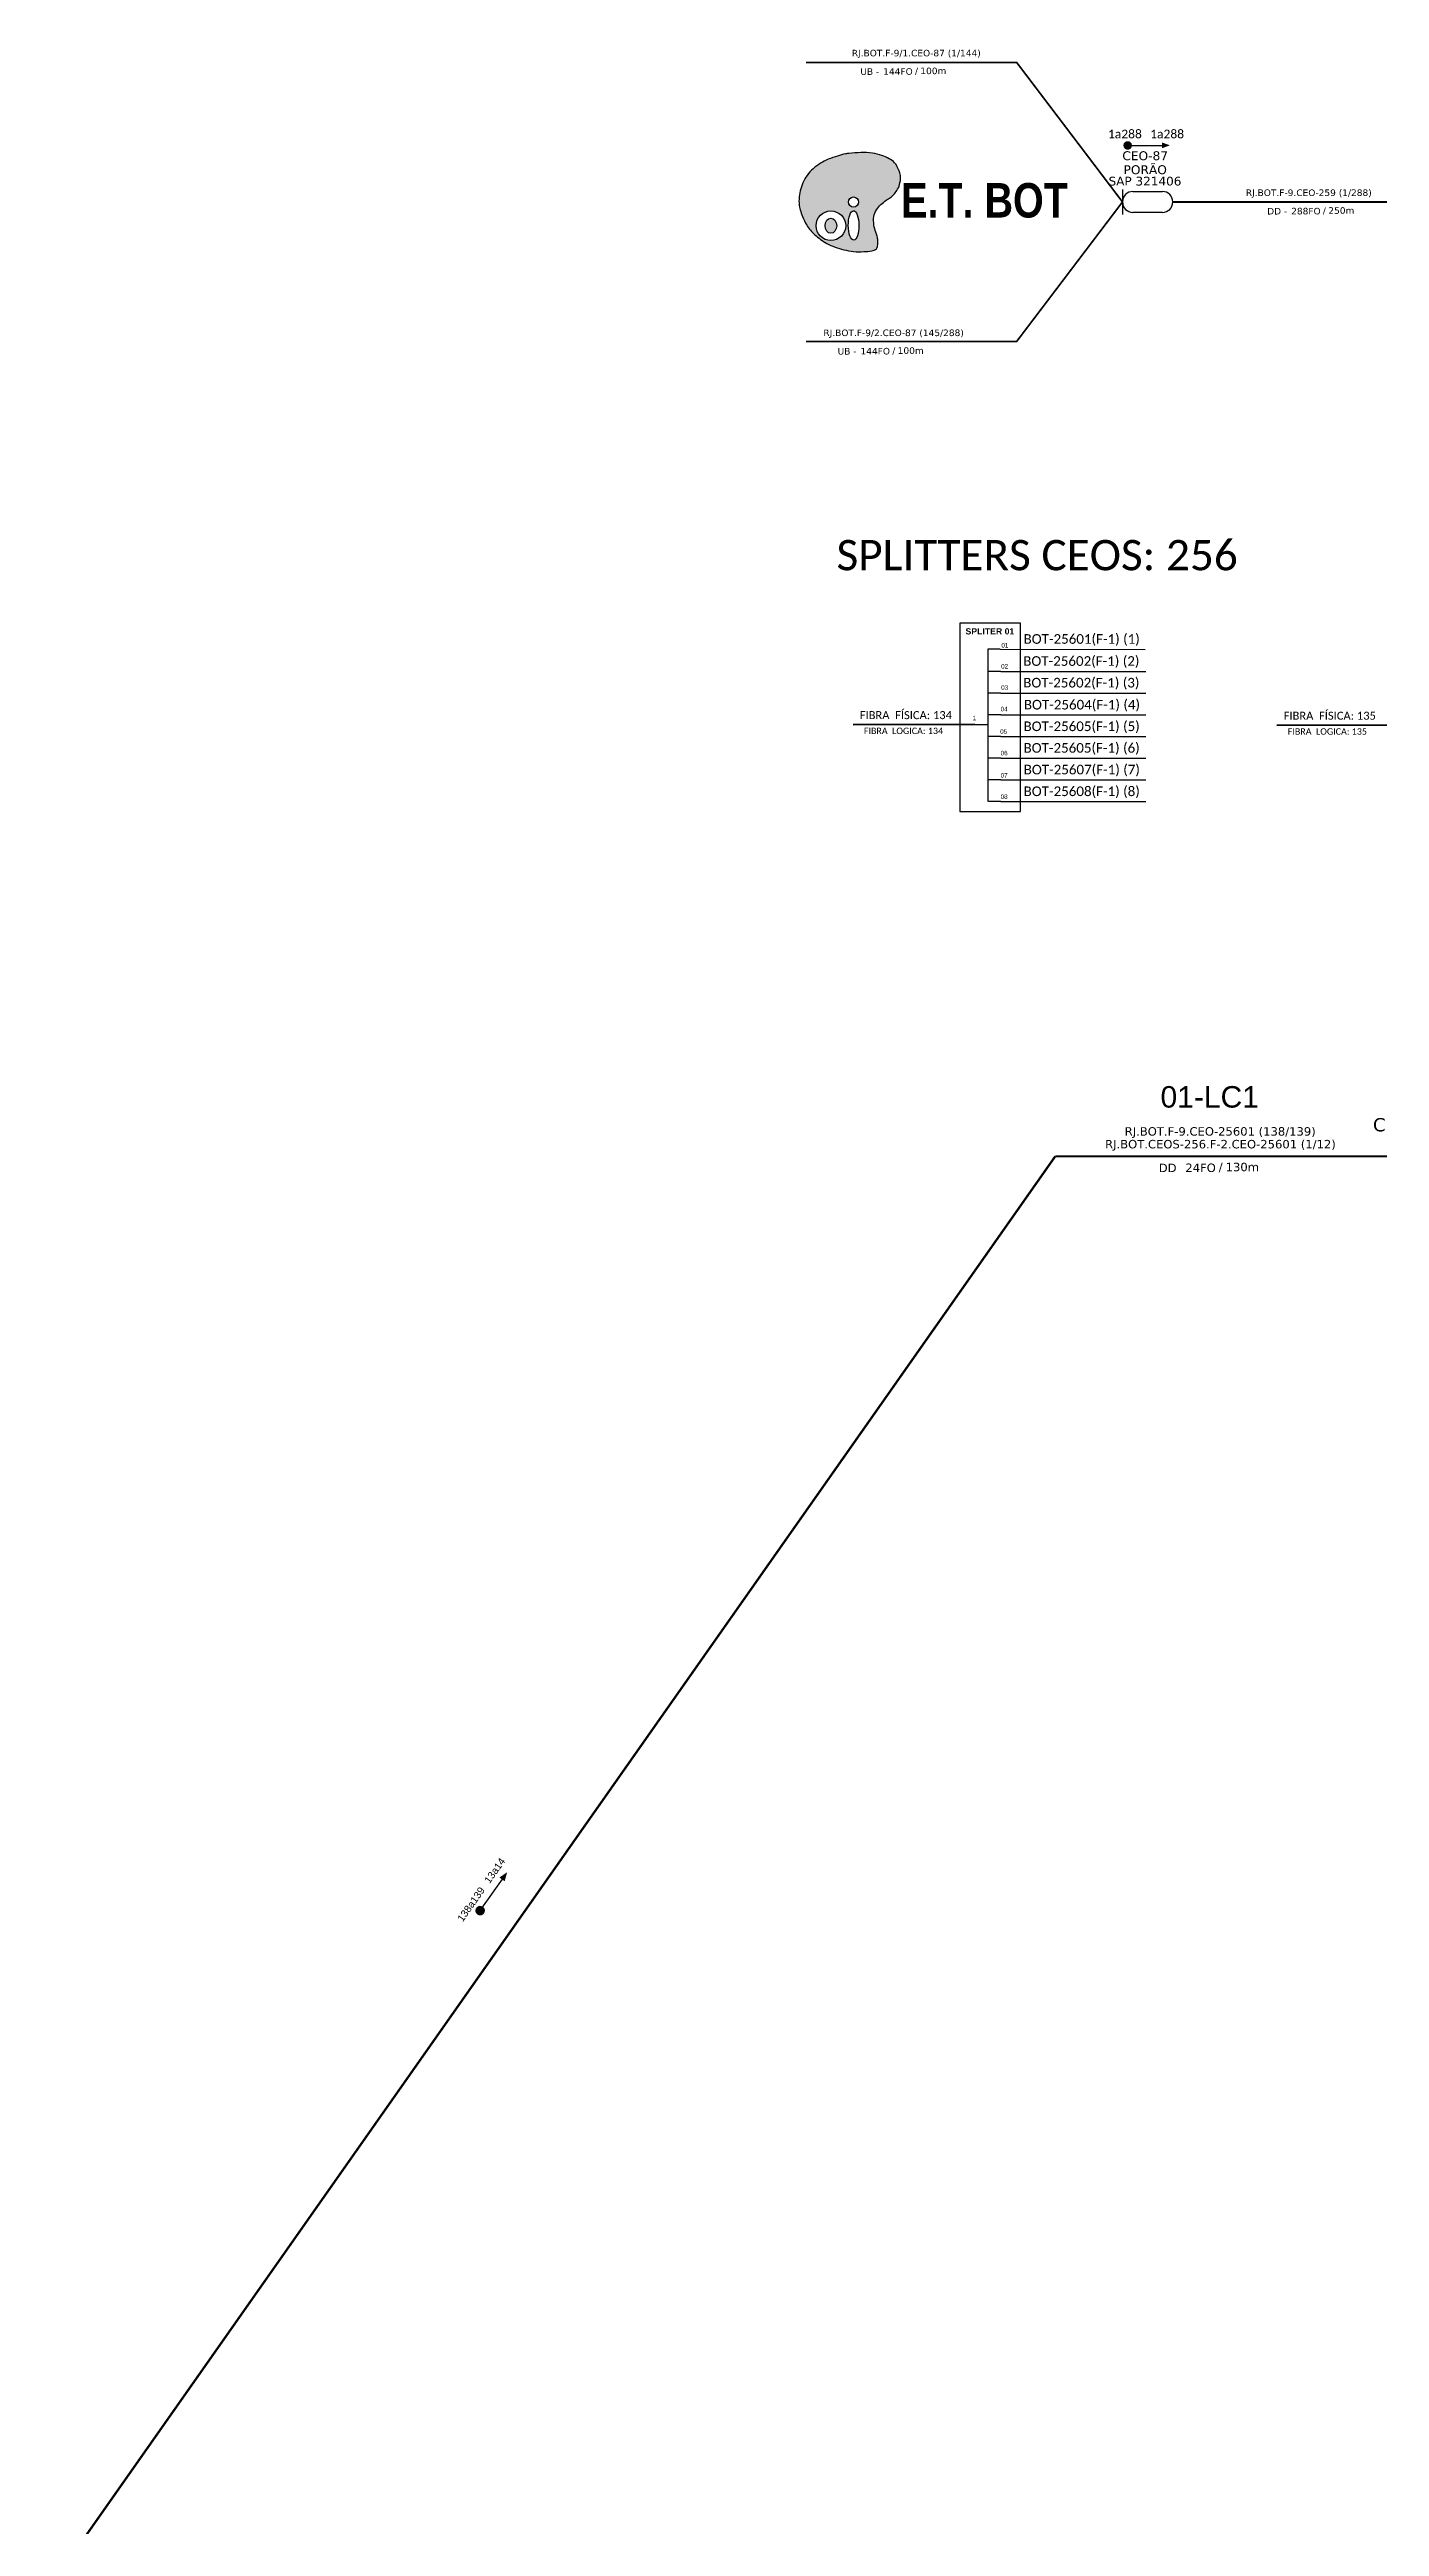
# Model space of a CAD drawing. Header units: millimetres. Extents: x -306105736 to -306105096, y 404251846 to 404252764.
# Drawn here: x -306105713 to -306105409, y 404252199 to 404252764 of the extents above; entities that cross this region are included whole.
import ezdxf
from ezdxf.enums import TextEntityAlignment as Align

# ---------------------------------------------------------------- set-up
doc = ezdxf.new("R2010")
doc.units = ezdxf.units.MM
doc.linetypes.add('ARILSUPP', pattern=[2.98, 1.42, -0.71, 0.14, -0.71])
for name, color, linetype in [('20.4-CEOS', 1, 'Continuous'), ('20.5-CABO AÉREO', 1, 'Continuous'), ('20.5-CEO', 1, 'Continuous'), ('CAP a instalar', 1, 'Continuous'), ('E.T.', 7, 'Continuous'), ('LC1', 3, 'Continuous'), ('SETA', 7, 'Continuous')]:
    doc.layers.add(name, color=color, linetype=linetype)
doc.layers.add('40.1-ETIQUETAS', color=1, linetype='Continuous', lineweight=20)
doc.styles.add('ARIAL', font='arial.ttf')
doc.styles.add('siredit', font='verdana.ttf')
doc.styles.add('SWISS BIT', font='swisscb.ttf')

# ---------------------------------------------------------------- blocks, each defined once
blk = doc.blocks.new('ETIQUETA_RS5F')
at = {"layer": '40.1-ETIQUETAS', "color": 0, "style": 'siredit'}
blk.add_text('/', height=1.5, dxfattribs=at).set_placement((1.58, -1.95), align=Align.MIDDLE_RIGHT)
for tag, p in [('ETIQUETA_R_PRIMARIA', (1.21, 4.1)), ('ETIQUETA_R_SECUNDARIA', (1.21, 2.1)), ('F_ATIVAS/F_MORTAS', (1.14, -4.24))]:
    blk.add_attdef(tag, text='', height=1.5, dxfattribs=at).set_placement(p, align=Align.MIDDLE_CENTER)
for tag, p in [('TIPO_CABO', (-6.58, -2.12)), ('CAP_CABO', (0.4, -2.09))]:
    blk.add_attdef(tag, text='', height=1.5, dxfattribs=at).set_placement(p, align=Align.MIDDLE_RIGHT)
blk.add_attdef('METROS', text='', height=1.5, dxfattribs=at).set_placement((2.14, -1.95), align=Align.MIDDLE_LEFT)
for tag, p in [('FUSÃO_1', (0.85, -8.39)), ('FUSÃO_2', (0.85, -10.6)), ('FUSÃO_3', (0.85, -12.93)), ('FUSÃO_4', (0.85, -15.14)), ('FUSÃO_5', (0.85, -17.16))]:
    blk.add_attdef(tag, text='', height=1.5, dxfattribs=at).set_placement(p, align=Align.CENTER)
blk = doc.blocks.new('OI')
h = blk.add_hatch(color=40)
edge = h.paths.add_edge_path()
edge.add_spline(control_points=[(4.35, -0.67), (3.92, -0.99), (3.26, -1.5), (2.81, -2.59), (2.9, -3.5), (3.06, -4.27), (3.31, -4.85), (3.37, -5.39), (3.4, -5.88), (3.2, -6.4), (2.54, -6.61), (1.65, -6.63), (0.55, -6.67), (-0.56, -6.42), (-1.61, -6.14), (-2.77, -5.61), (-3.92, -4.77), (-4.89, -3.7), (-5.34, -2.65), (-5.6, -1.94), (-5.85, -0.96), (-5.71, 0.47), (-5.1, 2.02), (-4.14, 3.02), (-3.3, 3.61), (-2.37, 4.16), (-1.36, 4.44), (-0.56, 4.7), (0.79, 4.85), (2.24, 4.97), (3.79, 4.57), (4.67, 4.21), (5.44, 3.65), (5.76, 2.99), (6.03, 2.21), (6.01, 1.46), (5.72, 0.64), (5.31, 0.08), (4.88, -0.38), (4.51, -0.55), (4.35, -0.67)], knot_values=[0, 0, 0, 0, 1.60434, 2.417191, 3.427595, 4.282808, 4.776746, 5.304182, 5.888771, 6.258406, 6.858137, 7.79129, 8.986195, 10.124242, 11.187857, 12.242908, 13.953784, 15.414161, 16.515391, 17.349188, 17.675853, 19.552021, 21.515531, 22.568638, 23.63245, 24.621084, 25.782718, 26.745347, 27.142653, 29.870543, 31.004649, 31.921532, 32.709589, 33.801391, 34.042471, 35.192333, 35.971461, 36.628871, 37.254359, 37.836911, 37.836911, 37.836911, 37.836911], degree=3, periodic=0)
h.paths.add_polyline_path([(1.13, -0.87, -1), (-0.04, -0.87, -1)], flags=16)
edge = h.paths.add_edge_path(flags=16)
edge.add_ellipse((0.56, -3.59), major_axis=(-0.02, 1.71), ratio=0.361305, start_angle=0, end_angle=360)
h.paths.add_polyline_path([(-0.36, -3.62, -1), (-3.8, -3.62, -1)], flags=16)
edge = h.paths.add_edge_path(flags=0)
edge.add_ellipse((-2.08, -3.62), major_axis=(0, 0.885), ratio=0.758294, start_angle=0, end_angle=360)
at = {"color": 40}
for centre, radius in [((-2.08, -3.62), 1.72), ((0.54, -0.87), 0.587)]:
    blk.add_circle(centre, radius, dxfattribs=at)
blk.add_ellipse((-2.08, -3.62), major_axis=(0, 0.885), ratio=0.758294, start_param=-3.141592653589792, end_param=3.141592653589792, dxfattribs=at)
blk.add_ellipse((0.56, -3.59), major_axis=(-0.02, 1.71), ratio=0.361305, dxfattribs=at)
at = {"color": 40, "start_tangent": (-0.800898, -0.598801), "end_tangent": (-0.800898, -0.598801)}
blk.add_spline([(4.35, -0.67), (3.2, -1.78), (2.9, -2.54), (2.92, -3.55), (3.12, -4.38), (3.28, -4.85), (3.37, -5.37), (3.35, -5.95), (3.2, -6.29), (2.66, -6.55), (1.73, -6.63), (0.54, -6.62), (-0.58, -6.41), (-1.6, -6.11), (-2.56, -5.67), (-3.95, -4.67), (-4.89, -3.56), (-5.37, -2.56), (-5.64, -1.78), (-5.72, -1.46), (-5.63, 0.42), (-4.84, 2.22), (-4.13, 2.99), (-3.27, 3.62), (-2.4, 4.09), (-1.3, 4.47), (-0.37, 4.72), (0.02, 4.77), (2.75, 4.8), (3.85, 4.53), (4.69, 4.16), (5.31, 3.68), (5.85, 2.73), (5.93, 2.5), (5.94, 1.35), (5.67, 0.62), (5.29, 0.08), (4.84, -0.36), (4.35, -0.67)], degree=3, dxfattribs=at)

msp = doc.modelspace()

# ---------------------------------------------------------------- linework, layer by layer
at = {"color": 7, "linetype": 'Continuous'}
for p, q in [((-306105498.74, 404252627.1), (-306105498.74, 404252592.36)), ((-306105495.93, 404252627.1), (-306105498.74, 404252627.1)), ((-306105495.78, 404252622.07), (-306105498.6, 404252622.07)), ((-306105495.78, 404252617.12), (-306105498.6, 404252617.12)), ((-306105495.78, 404252612.14), (-306105498.6, 404252612.14)), ((-306105501.66, 404252609.96), (-306105498.75, 404252609.96)), ((-306105495.78, 404252607.21), (-306105498.6, 404252607.21)), ((-306105495.78, 404252602.28), (-306105498.6, 404252602.28)), ((-306105495.78, 404252597.33), (-306105498.6, 404252597.33)), ((-306105495.78, 404252592.39), (-306105498.6, 404252592.39))]:
    msp.add_line(p, q, dxfattribs=at)
at = {"color": 10, "linetype": 'Continuous'}
for p, q in [((-306105495.93, 404252627.1), (-306105462.83, 404252627.09)), ((-306105495.78, 404252622.07), (-306105462.68, 404252622.06)), ((-306105495.78, 404252617.13), (-306105462.68, 404252617.12)), ((-306105495.78, 404252612.15), (-306105462.68, 404252612.14)), ((-306105495.78, 404252607.22), (-306105462.68, 404252607.21)), ((-306105495.78, 404252602.29), (-306105462.68, 404252602.28)), ((-306105495.78, 404252597.34), (-306105462.68, 404252597.33)), ((-306105495.78, 404252592.39), (-306105462.69, 404252592.38))]:
    msp.add_line(p, q, dxfattribs=at)
at = {"color": 1, "linetype": 'Continuous', "lineweight": 60}
for p, q in [((-306105501.66, 404252609.96), (-306105529.49, 404252609.87)), ((-306105404.94, 404252609.82), (-306105432.77, 404252609.73))]:
    msp.add_line(p, q, dxfattribs=at)
at = {"color": 0, "const_width": 0.99}
msp.add_lwpolyline([(-306105467.32, 404252742.06, 1), (-306105466.33, 404252742.06, 1)], format="xyb", close=True, dxfattribs=at)
at = {"color": 7}
msp.add_lwpolyline([(-306105505.11, 404252590.13), (-306105491.29, 404252590.13), (-306105491.29, 404252633.05), (-306105505.11, 404252633.05)], close=True, dxfattribs=at)
at = {"const_width": 1.1}
msp.add_lwpolyline([(-306105614.87, 404252338.88, 1), (-306105614.24, 404252339.78, 1)], format="xyb", close=True, dxfattribs=at)
at = {"layer": '20.5-CABO AÉREO', "color": 5, "ltscale": 50, "const_width": 0.4}
for points in [[(-306105540.22, 404252760.99), (-306105492.15, 404252760.99), (-306105468.01, 404252729.16)], [(-306105540.22, 404252697.34), (-306105492.15, 404252697.34), (-306105468.01, 404252729.16)], [(-306105456.51, 404252729.16), (-306105398.25, 404252729.16)]]:
    msp.add_lwpolyline(points, dxfattribs=at)
at = {"layer": '20.5-CEO', "color": 5}
for p, q in [((-306105465.62, 404252731.55), (-306105458.92, 404252731.55)), ((-306105458.92, 404252726.77), (-306105465.62, 404252726.77))]:
    msp.add_line(p, q, dxfattribs=at)
msp.add_lwpolyline([(-306105468.01, 404252732.04), (-306105468.01, 404252726.28)], dxfattribs=at)
for centre, start, end in [((-306105465.62, 404252729.16), 90, 270), ((-306105458.92, 404252729.16), 270, 90)]:
    msp.add_arc(centre, 2.39, start, end, dxfattribs=at)
at = {"layer": 'CAP a instalar', "ltscale": 7, "const_width": 0.513}
for points in [[(-306105483.35, 404252511.42), (-306105712.54, 404252185.3)], [(-306105407.7, 404252511.42), (-306105483.35, 404252511.42)]]:
    msp.add_lwpolyline(points, dxfattribs=at)
at = {"layer": 'SETA', "color": 0}
msp.add_lwpolyline([(-306105466.83, 404252742.06), (-306105458.32, 404252742.06)], dxfattribs=at)
at = {"layer": 'SETA'}
msp.add_lwpolyline([(-306105614.55, 404252339.33), (-306105609.11, 404252347.07)], dxfattribs=at)
at = {"layer": 'SETA', "color": 0}
msp.add_solid([(-306105459, 404252742.74), (-306105457.19, 404252742.08), (-306105459, 404252741.42)], dxfattribs=at)
at = {"layer": 'SETA'}
msp.add_solid([(-306105610.16, 404252346.88), (-306105608.4, 404252348.1), (-306105608.96, 404252346.03)], dxfattribs=at)

# ---------------------------------------------------------------- block references
at = {"layer": '40.1-ETIQUETAS', "color": 0}
ref = msp.add_blockref('ETIQUETA_RS5F', (-306105516.24, 404252761.02), dxfattribs=at)
ref.add_attrib('ETIQUETA_R_SECUNDARIA', 'RJ.BOT.F-9/1.CEO-87 (1/144)', dxfattribs={"color": 0, "height": 1.5, "style": 'siredit'}).set_placement((-306105515.06, 404252763.13), align=Align.MIDDLE_CENTER)
ref.add_attrib('TIPO_CABO', 'UB - ', dxfattribs={"color": 0, "height": 1.5, "style": 'siredit'}).set_placement((-306105522.85, 404252758.91), align=Align.MIDDLE_RIGHT)
ref.add_attrib('CAP_CABO', '144FO', dxfattribs={"color": 0, "height": 1.5, "style": 'siredit'}).set_placement((-306105515.87, 404252758.93), align=Align.MIDDLE_RIGHT)
ref.add_attrib('METROS', '100m', dxfattribs={"color": 0, "height": 1.5, "style": 'siredit'}).set_placement((-306105514.13, 404252759.07), align=Align.MIDDLE_LEFT)
ref = msp.add_blockref('ETIQUETA_RS5F', (-306105521.41, 404252697.21), dxfattribs=at)
ref.add_attrib('ETIQUETA_R_SECUNDARIA', 'RJ.BOT.F-9/2.CEO-87 (145/288)', dxfattribs={"color": 0, "height": 1.5, "style": 'siredit'}).set_placement((-306105520.23, 404252699.31), align=Align.MIDDLE_CENTER)
ref.add_attrib('TIPO_CABO', 'UB - ', dxfattribs={"color": 0, "height": 1.5, "style": 'siredit'}).set_placement((-306105528.03, 404252695.09), align=Align.MIDDLE_RIGHT)
ref.add_attrib('CAP_CABO', '144FO', dxfattribs={"color": 0, "height": 1.5, "style": 'siredit'}).set_placement((-306105521.05, 404252695.12), align=Align.MIDDLE_RIGHT)
ref.add_attrib('METROS', '100m', dxfattribs={"color": 0, "height": 1.5, "style": 'siredit'}).set_placement((-306105519.3, 404252695.26), align=Align.MIDDLE_LEFT)
at = {"layer": '40.1-ETIQUETAS'}
ref = msp.add_blockref('ETIQUETA_RS5F', (-306105447.19, 404252511.5), dxfattribs=dict(at, xscale=1.283039983498747, yscale=1.283039983498747, zscale=1.283039983498747))
ref.add_attrib('ETIQUETA_R_PRIMARIA', 'RJ.BOT.F-9.CEO-25601 (138/139)', dxfattribs={"color": 0, "height": 1.9246, "style": 'siredit'}).set_placement((-306105445.72, 404252517.11), align=Align.MIDDLE_CENTER)
ref.add_attrib('ETIQUETA_R_SECUNDARIA', 'RJ.BOT.CEOS-256.F-2.CEO-25601 (1/12)', dxfattribs={"color": 0, "height": 1.9246, "style": 'siredit'}).set_placement((-306105445.67, 404252514.2), align=Align.MIDDLE_CENTER)
ref.add_attrib('TIPO_CABO', 'DD', dxfattribs={"color": 0, "height": 1.925, "style": 'siredit'}).set_placement((-306105455.68, 404252508.78), align=Align.MIDDLE_RIGHT)
ref.add_attrib('CAP_CABO', '24FO', dxfattribs={"color": 0, "height": 1.925, "style": 'siredit'}).set_placement((-306105446.72, 404252508.81), align=Align.MIDDLE_RIGHT)
ref.add_attrib('METROS', '130m', dxfattribs={"color": 0, "height": 1.925, "style": 'siredit'}).set_placement((-306105444.48, 404252508.99), align=Align.MIDDLE_LEFT)
at = {"layer": 'E.T.', "color": 7, "xscale": 1.965288924615791, "yscale": 1.965288909013875, "zscale": 1.965288907678581}
msp.add_blockref('OI', (-306105530.45, 404252730.86), dxfattribs=at)

# ---------------------------------------------------------------- texts
at = {"style": 'ARIAL'}
for s, p in [('13a14', (-306105610.56, 404252347.99)), ('138a139', (-306105615.96, 404252340.31))]:
    msp.add_text(s, height=1.65, rotation=54.9014, dxfattribs=at).set_placement(p, align=Align.CENTER)
at = {"color": 5, "insert": (-306105467.46, 404252744.66), "char_height": 1.98, "width": 25.1052, "attachment_point": 5}
msp.add_mtext('{\\fCalibri|b0|i0|c0|p34;\\C7;1a288}', dxfattribs=at)
at = {"color": 0, "insert": (-306105457.83, 404252744.66), "char_height": 1.98, "width": 25.1052, "attachment_point": 5}
msp.add_mtext('{\\fCalibri|b0|i0|c0|p34;\\C7;1a288}', dxfattribs=at)
for s, insert, char_height, width, attachment_point in [('{\\fCalibri|b0|i0|c0|p34;\\C7;SPLITTERS CEOS: 256}', (-306105487.48, 404252648.54), 6.912, 105.3328, 5), ('{\\fArial|b1|i0|c0|p34;\\H1x;\\C10;SPLITER 01}', (-306105498.26, 404252631.19), 1.4202, 13.824, 5), ('\\C7;\\fArial|b0|i0|;\\H1.0273588255048;01 ', (-306105494.85, 404252628.01), 1.4202, 2.8482, 5), ('{\\fCalibri|b0|i0|c0|p34;\\C7;BOT-25601(F-1) (1)}', (-306105490.58, 404252629.22), 2.1945, 54.0165, 4), ('\\C7;\\fArial|b0|i0|;\\H1.0273588255048;02 ', (-306105494.89, 404252623.21), 1.4202, 3.0066, 5), ('{\\fCalibri|b0|i0|c0|p34;\\C7;BOT-25602(F-1) (2)}', (-306105490.66, 404252624.19), 2.1945, 53.6871, 4), ('\\C7;\\fArial|b0|i0|;\\H1.0273588255048;03 ', (-306105494.89, 404252618.37), 1.4202, 2.7648, 5), ('{\\fCalibri|b0|i0|c0|p34;\\C7;BOT-25602(F-1) (3)}', (-306105490.66, 404252619.25), 2.1945, 53.6871, 4), ('{\\fCalibri|b0|i0|c0|p34;\\C7;FIBRA  FÍSICA: 134}', (-306105517.43, 404252612.07), 1.8288, 27.648, 5), ('\\C7;\\fArial|b0|i0|;\\H1.0273588255048;1', (-306105501.79, 404252611.42), 1.4202, 1.4067, 5), ('\\C7;\\fArial|b0|i0|;\\H1.0273588255048;04 ', (-306105495.01, 404252613.46), 1.4202, 3.0066, 5), ('{\\fCalibri|b0|i0|c0|p34;\\C7;BOT-25605(F-1) (5)}', (-306105490.59, 404252609.3), 2.1945, 79.0298, 4), ('{\\fCalibri|b0|i0|c0|p34;\\C7;BOT-25604(F-1) (4)}', (-306105490.52, 404252614.23), 2.1945, 79.0298, 4), ('{\\fCalibri|b0|i0|c0|p34;\\C7;FIBRA  FÍSICA: 135}', (-306105420.72, 404252611.94), 1.8288, 27.648, 5), ('{\\fCalibri|b0|i0|c0|p34;\\C7;FIBRA  LOGICA: 134}', (-306105517.98, 404252608.48), 1.4631, 27.648, 5), ('\\C7;\\fArial|b0|i0|;\\H1.0273588255048;05 ', (-306105495.12, 404252608.33), 1.4202, 3.6978, 5), ('{\\fCalibri|b0|i0|c0|p34;\\C7;BOT-25605(F-1) (6)}', (-306105490.59, 404252604.37), 2.1945, 79.0298, 4), ('{\\fCalibri|b0|i0|c0|p34;\\C7;FIBRA  LOGICA: 135}', (-306105421.27, 404252608.34), 1.4631, 27.648, 5), ('\\C7;\\fArial|b0|i0|;\\H1.0273588255048;06 ', (-306105495.01, 404252603.42), 1.4202, 3.0066, 5), ('{\\fCalibri|b0|i0|c0|p34;\\C7;BOT-25607(F-1) (7)}', (-306105490.55, 404252599.42), 2.1945, 58.1735, 4), ('\\C7;\\fArial|b0|i0|;\\H1.0273588255048;07 ', (-306105495.01, 404252598.33), 1.4202, 3.0066, 5), ('\\C7;\\fArial|b0|i0|;\\H1.0273588255048;08 ', (-306105495.01, 404252593.49), 1.4202, 3.0066, 5), ('{\\fCalibri|b0|i0|c0|p34;\\C7;BOT-25608(F-1) (8)}', (-306105490.57, 404252594.47), 2.1945, 77.5671, 4)]:
    msp.add_mtext(s, dxfattribs=dict(insert=insert, char_height=char_height, width=width, attachment_point=attachment_point))
at = {"layer": '20.4-CEOS', "color": 7, "style": 'siredit'}
for s, height, p in [('CEO-87', 2.028, (-306105462.83, 404252739.71)), ('SAP 321406', 2, (-306105462.88, 404252733.92)), ('PORÃO', 2.028, (-306105462.83, 404252736.52))]:
    msp.add_text(s, height=height, dxfattribs=at).set_placement(p, align=Align.MIDDLE_CENTER)
at = {"layer": '20.5-CEO', "color": 7, "style": 'siredit'}
msp.add_attdef('CEO-25601', text='SAP 324607', height=3.041, dxfattribs=at).set_placement((-306105399.07, 404252520.15), align=Align.TOP_CENTER)
at = {"layer": '40.1-ETIQUETAS', "color": 0, "style": 'siredit'}
msp.add_text('RJ.BOT.F-9.CEO-259 (1/288)', height=1.5, dxfattribs=at).set_placement((-306105425.51, 404252731.27), align=Align.MIDDLE_CENTER)
for s, p in [('DD - ', (-306105429.78, 404252727.05)), ('288FO', (-306105422.8, 404252727.07)), ('/', (-306105421.61, 404252727.21))]:
    msp.add_text(s, height=1.5, dxfattribs=at).set_placement(p, align=Align.MIDDLE_RIGHT)
msp.add_text('250m', height=1.5, dxfattribs=at).set_placement((-306105421.05, 404252727.21), align=Align.MIDDLE_LEFT)
at = {"layer": 'E.T.', "color": 40, "style": 'SWISS BIT'}
msp.add_text('E.T. BOT', height=7.861, dxfattribs=at).set_placement((-306105499.49, 404252725.61), align=Align.CENTER)
at = {"layer": 'LC1', "linetype": 'ARILSUPP', "style": 'ARIAL'}
msp.add_text('01-LC1', height=4.9, dxfattribs=at).set_placement((-306105448.11, 404252524.99), align=Align.MIDDLE_CENTER)

doc.saveas('drawing.dxf')
